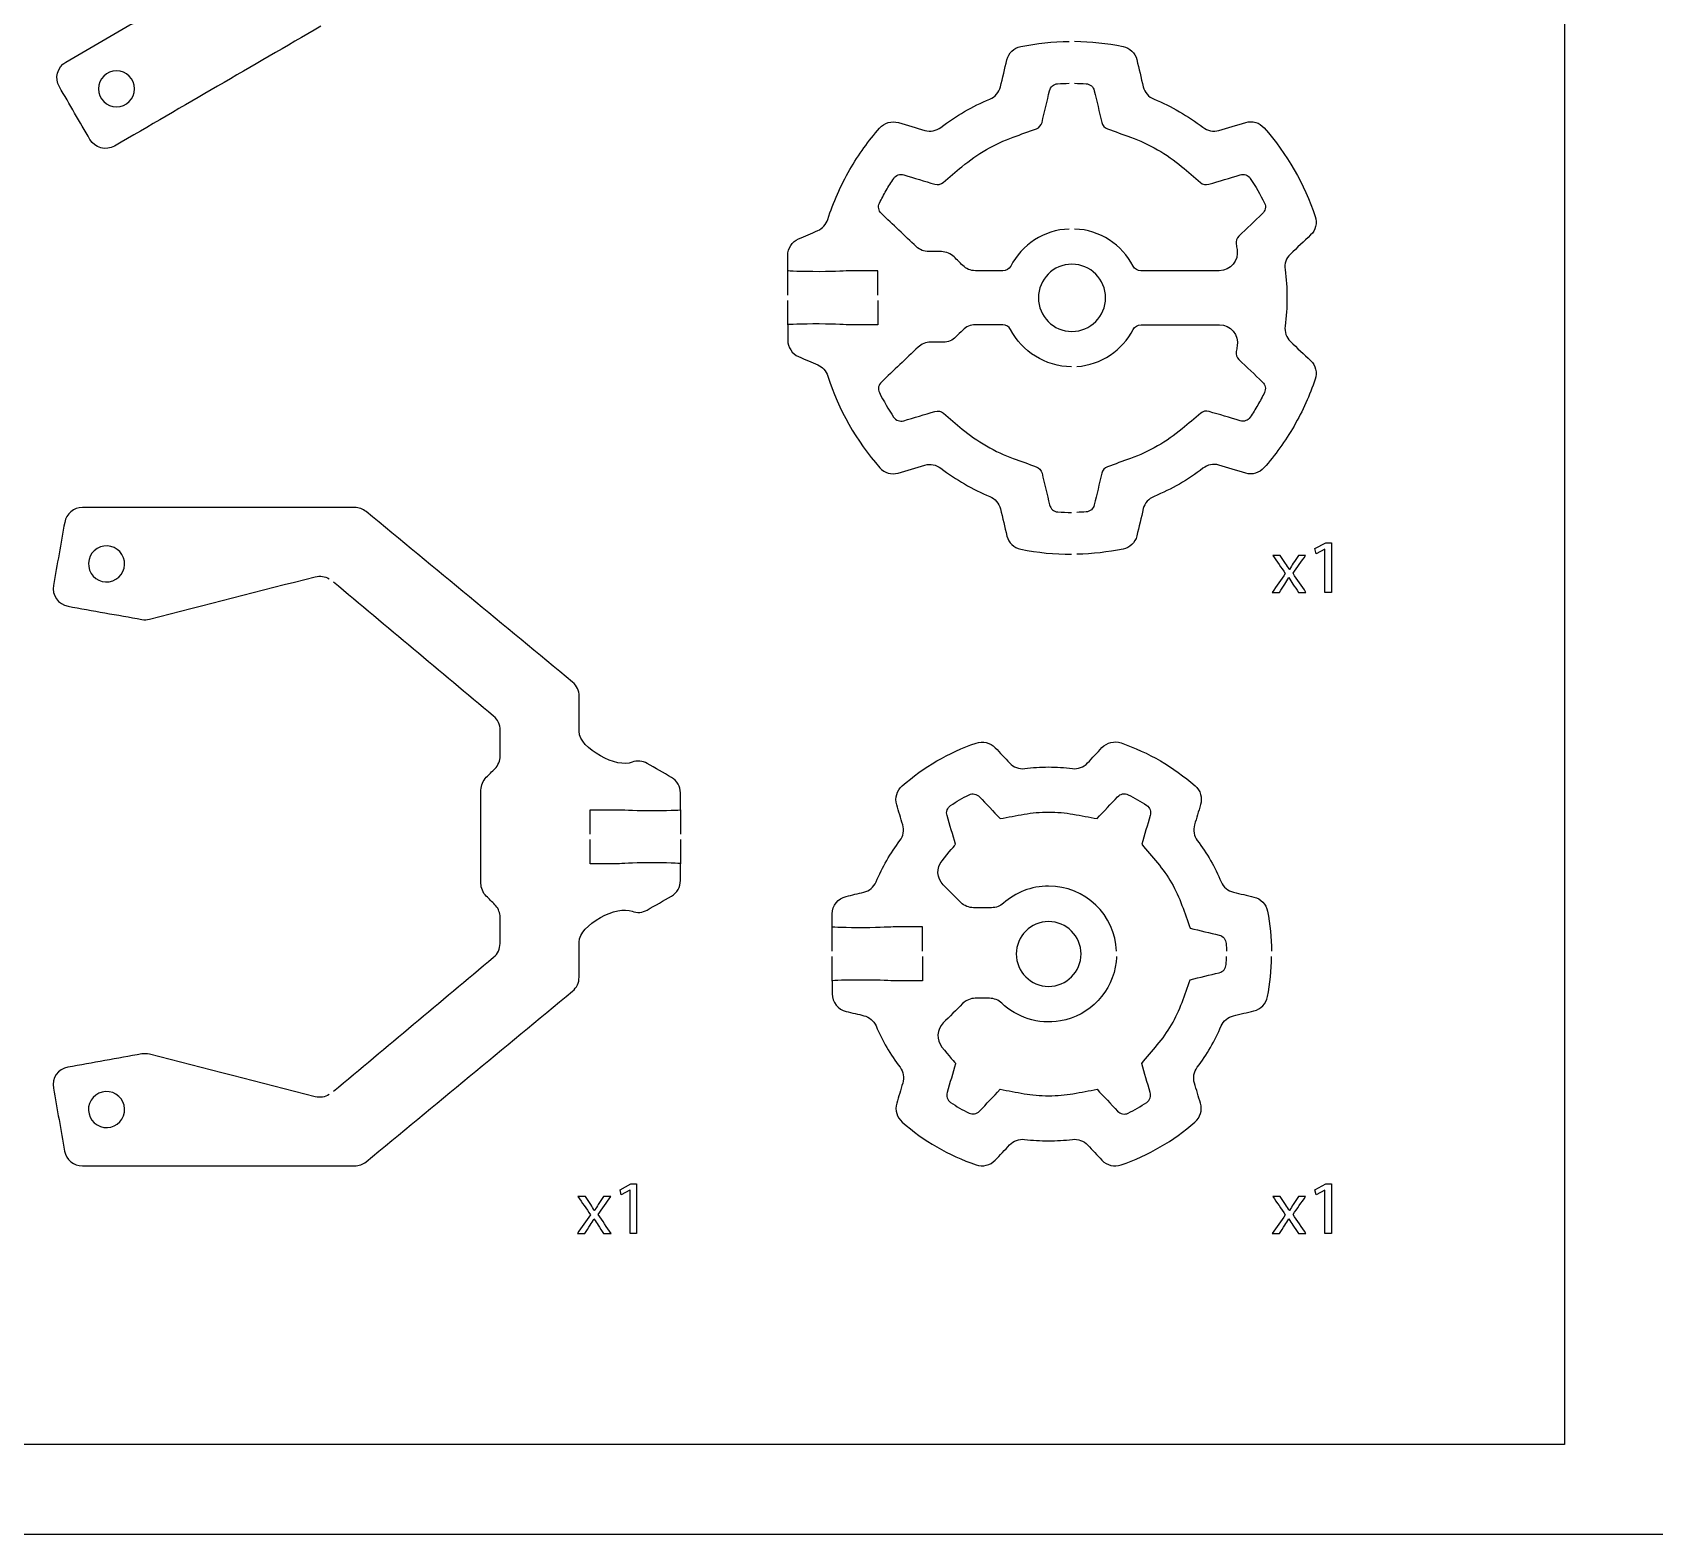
# Model space of a CAD drawing. Extents: x 0 to 465, y 0 to 285.
# Drawn here: x 65.2 to 155.2, y 0.2 to 83.5 of the extents above; entities that cross this region are included whole.
import ezdxf

# ---------------------------------------------------------------- set-up
doc = ezdxf.new("R2010")
doc.units = 0
doc.header["$MEASUREMENT"] = 0
doc.layers.add('DEFAULT', color=18, linetype='CONTINUOUS')

msp = doc.modelspace()

# ---------------------------------------------------------------- linework, layer by layer
at = {"layer": 'DEFAULT', "color": 18}
for points in [[(465.176, 0.176), (0.176, 0.176), (0.176, 285.176), (465.176, 285.176)], [(150.176, 5.176), (5.176, 5.176), (5.176, 140.176), (150.176, 140.176)], [(136.891, 54.843), (136.883, 54.843), (136.405, 54.585), (136.333, 54.869), (136.934, 55.19), (137.251, 55.19), (137.251, 52.44), (136.891, 52.44)], [(98.347, 19.277), (98.338, 19.277), (97.86, 19.019), (97.788, 19.303), (98.389, 19.625), (98.707, 19.625), (98.707, 16.874), (98.347, 16.874)], [(136.891, 19.277), (136.883, 19.277), (136.405, 19.019), (136.333, 19.303), (136.934, 19.625), (137.251, 19.625), (137.251, 16.874), (136.891, 16.874)]]:
    msp.add_lwpolyline(points, close=True, dxfattribs=at)
at = {"layer": 'DEFAULT', "color": 1}
for points in [[(107.093, 68.926), (107.093, 70.277)], [(107.093, 67.279), (107.093, 68.626)], [(101.139, 40.386), (101.139, 39.035)], [(101.139, 38.735), (101.139, 37.388)], [(109.563, 32.533), (109.563, 33.884)], [(109.563, 30.882), (109.563, 32.233)]]:
    msp.add_lwpolyline(points, dxfattribs=at)
for points, knots in [([(81.187, 83.84), (77.375, 81.626), (73.562, 79.411), (69.75, 77.197), (69.274, 76.922), (68.66, 77.084), (68.385, 77.56), (67.819, 78.535), (67.253, 79.51), (66.688, 80.485), (66.409, 80.961), (66.571, 81.575), (67.048, 81.85), (68.233, 82.538), (69.418, 83.226), (70.604, 83.914), (70.755, 84.006), (70.932, 84.052), (71.108, 84.052), (71.869, 84.052), (72.63, 84.052), (73.391, 84.052), (73.694, 84.052), (73.99, 84.119), (74.258, 84.253)], [0, 0, 0, 0, 37.49167, 37.49167, 37.49167, 38.49167, 38.49167, 38.49167, 48.076042, 48.076042, 48.076042, 49.076042, 49.076042, 49.076042, 60.730608, 60.730608, 60.730608, 61.730608, 61.730608, 61.730608, 68.200608, 68.200608, 68.200608, 69.200608, 69.200608, 69.200608, 69.200608]), ([(112.092, 68.926), (112.092, 69.377), (112.092, 69.827), (112.092, 70.277), (111.592, 70.277), (111.092, 70.277), (110.593, 70.277), (110.307, 70.277), (109.809, 70.228), (108.843, 70.228), (107.876, 70.228), (107.093, 70.253), (107.093, 70.277), (107.093, 70.562), (107.093, 70.847), (107.093, 71.131), (107.093, 71.53), (107.329, 71.89), (107.696, 72.048), (108.05, 72.201), (108.404, 72.354), (108.758, 72.507), (109.026, 72.623), (109.224, 72.853), (109.315, 73.131), (109.615, 74.073), (110.025, 75.001), (110.54, 75.89), (111.019, 76.723), (111.577, 77.492), (112.191, 78.19), (112.452, 78.487), (112.857, 78.61), (113.235, 78.497), (113.724, 78.351), (114.213, 78.206), (114.702, 78.06), (115.006, 77.972), (115.334, 78.039), (115.584, 78.233), (116.424, 78.878), (117.338, 79.404), (118.301, 79.802), (118.597, 79.922), (118.819, 80.173), (118.893, 80.483), (119.012, 80.983), (119.131, 81.483), (119.25, 81.983), (119.338, 82.357), (119.638, 82.639), (120.015, 82.713), (120.897, 82.893), (121.8, 82.992), (122.707, 83.002)], [0, 0, 0, 0, 3.83, 3.83, 3.83, 8.08, 8.08, 8.08, 9.08, 9.08, 9.08, 10.08, 10.08, 10.08, 12.5, 12.5, 12.5, 13.5, 13.5, 13.5, 16.778735, 16.778735, 16.778735, 17.778735, 17.778735, 17.778735, 18.778735, 18.778735, 18.778735, 19.778735, 19.778735, 19.778735, 20.778735, 20.778735, 20.778735, 25.11961, 25.11961, 25.11961, 26.11961, 26.11961, 26.11961, 27.11961, 27.11961, 27.11961, 28.11961, 28.11961, 28.11961, 32.487974, 32.487974, 32.487974, 33.487974, 33.487974, 33.487974, 34.487974, 34.487974, 34.487974, 34.487974]), ([(123.007, 83.006), (123.899, 82.999), (124.799, 82.903), (125.691, 82.723), (126.065, 82.646), (126.369, 82.364), (126.457, 81.99), (126.576, 81.488), (126.694, 80.985), (126.813, 80.483), (126.887, 80.169), (127.113, 79.922), (127.413, 79.799), (127.889, 79.601), (128.362, 79.369), (128.821, 79.104), (129.276, 78.839), (129.713, 78.55), (130.122, 78.236), (130.376, 78.039), (130.704, 77.968), (131.011, 78.06), (131.506, 78.209), (132.001, 78.358), (132.496, 78.508), (132.867, 78.617), (133.262, 78.497), (133.516, 78.208), (134.797, 76.762), (135.753, 75.082), (136.349, 73.29), (136.472, 72.927), (136.377, 72.525), (136.098, 72.264), (135.723, 71.91), (135.348, 71.556), (134.973, 71.202), (134.74, 70.979), (134.638, 70.662), (134.68, 70.344), (134.821, 69.307), (134.821, 68.256), (134.684, 67.208), (134.641, 66.891), (134.744, 66.573), (134.977, 66.355), (135.35, 66.001), (135.724, 65.647), (136.098, 65.293), (136.377, 65.028), (136.472, 64.629), (136.349, 64.266), (136.052, 63.377), (135.661, 62.506), (135.178, 61.666), (134.687, 60.827), (134.13, 60.05), (133.509, 59.348), (133.255, 59.063), (132.863, 58.943), (132.496, 59.052), (132.001, 59.2), (131.506, 59.348), (131.011, 59.497), (130.704, 59.588), (130.38, 59.518), (130.126, 59.324), (129.29, 58.678), (128.376, 58.156), (127.413, 57.761), (127.117, 57.641), (126.891, 57.394), (126.817, 57.084), (126.697, 56.579), (126.577, 56.075), (126.457, 55.57), (126.369, 55.196), (126.069, 54.918), (125.695, 54.84), (124.852, 54.671), (123.998, 54.572), (123.134, 54.554)], [0, 0, 0, 0, 1, 1, 1, 2, 2, 2, 6.387824, 6.387824, 6.387824, 7.387824, 7.387824, 7.387824, 8.387824, 8.387824, 8.387824, 9.387824, 9.387824, 9.387824, 10.387824, 10.387824, 10.387824, 14.78521, 14.78521, 14.78521, 15.78521, 15.78521, 15.78521, 16.78521, 16.78521, 16.78521, 17.78521, 17.78521, 17.78521, 22.171119, 22.171119, 22.171119, 23.171119, 23.171119, 23.171119, 24.171119, 24.171119, 24.171119, 25.171119, 25.171119, 25.171119, 29.54976, 29.54976, 29.54976, 30.54976, 30.54976, 30.54976, 31.54976, 31.54976, 31.54976, 32.54976, 32.54976, 32.54976, 33.54976, 33.54976, 33.54976, 37.944268, 37.944268, 37.944268, 38.944268, 38.944268, 38.944268, 39.944268, 39.944268, 39.944268, 40.944268, 40.944268, 40.944268, 45.35386, 45.35386, 45.35386, 46.35386, 46.35386, 46.35386, 47.35386, 47.35386, 47.35386, 47.35386]), ([(69.86, 79.373), (69.31, 79.373), (68.862, 79.821), (68.862, 80.375), (68.862, 80.925), (69.31, 81.373), (69.86, 81.373), (70.414, 81.373), (70.862, 80.925), (70.862, 80.375), (70.862, 79.821), (70.414, 79.373), (69.86, 79.373)], [1, 1, 1, 1, 2, 2, 2, 3, 3, 3, 4, 4, 4, 5, 5, 5, 5]), ([(122.707, 72.595), (121.289, 72.546), (120.075, 71.724), (119.461, 70.535), (119.377, 70.376), (119.204, 70.281), (119.024, 70.281), (118.517, 70.281), (118.01, 70.281), (117.503, 70.281), (117.239, 70.281), (116.985, 70.387), (116.798, 70.574), (116.64, 70.731), (116.483, 70.889), (116.325, 71.047), (116.138, 71.233), (115.884, 71.339), (115.616, 71.339), (115.382, 71.339), (115.148, 71.339), (114.914, 71.339), (114.657, 71.339), (114.41, 71.438), (114.226, 71.614), (113.579, 72.227), (112.933, 72.84), (112.286, 73.452), (112.131, 73.604), (112.085, 73.837), (112.18, 74.031), (112.296, 74.267), (112.42, 74.5), (112.554, 74.73), (112.684, 74.959), (112.826, 75.181), (112.97, 75.4), (113.09, 75.583), (113.319, 75.661), (113.531, 75.597), (114.105, 75.426), (114.679, 75.254), (115.253, 75.082), (115.415, 75.033), (115.591, 75.072), (115.718, 75.181), (116.064, 75.472), (116.41, 75.762), (116.756, 76.052), (117.606, 76.765), (118.565, 77.315), (119.606, 77.693), (120.032, 77.847), (120.457, 78.001), (120.883, 78.155), (121.042, 78.211), (121.158, 78.345), (121.197, 78.511), (121.337, 79.097), (121.477, 79.683), (121.617, 80.268), (121.666, 80.48), (121.846, 80.635), (122.065, 80.653), (122.277, 80.667), (122.492, 80.677), (122.707, 80.677)], [0, 0, 0, 0, 1, 1, 1, 2, 2, 2, 6.31, 6.31, 6.31, 7.31, 7.31, 7.31, 9.205046, 9.205046, 9.205046, 10.205046, 10.205046, 10.205046, 12.195046, 12.195046, 12.195046, 13.195046, 13.195046, 13.195046, 20.770936, 20.770936, 20.770936, 21.770936, 21.770936, 21.770936, 22.770936, 22.770936, 22.770936, 23.770936, 23.770936, 23.770936, 24.770936, 24.770936, 24.770936, 29.864657, 29.864657, 29.864657, 30.864657, 30.864657, 30.864657, 34.704514, 34.704514, 34.704514, 35.704514, 35.704514, 35.704514, 39.554254, 39.554254, 39.554254, 40.554254, 40.554254, 40.554254, 45.674459, 45.674459, 45.674459, 46.674459, 46.674459, 46.674459, 47.674459, 47.674459, 47.674459, 47.674459]), ([(123.007, 80.677), (123.222, 80.677), (123.434, 80.667), (123.649, 80.656), (123.864, 80.642), (124.044, 80.48), (124.097, 80.268), (124.236, 79.681), (124.374, 79.095), (124.513, 78.508), (124.552, 78.342), (124.672, 78.208), (124.831, 78.151), (125.257, 77.997), (125.684, 77.843), (126.111, 77.689), (126.616, 77.509), (127.117, 77.277), (127.603, 76.994), (128.087, 76.716), (128.538, 76.402), (128.944, 76.056), (129.291, 75.762), (129.638, 75.468), (129.985, 75.174), (130.115, 75.065), (130.288, 75.029), (130.45, 75.075), (131.031, 75.249), (131.612, 75.423), (132.193, 75.597), (132.401, 75.661), (132.627, 75.583), (132.75, 75.403), (133.043, 74.962), (133.308, 74.504), (133.541, 74.027), (133.636, 73.833), (133.587, 73.601), (133.431, 73.449), (132.992, 73.035), (132.552, 72.621), (132.112, 72.207), (131.992, 72.091), (131.936, 71.921), (131.964, 71.756), (131.981, 71.657), (131.999, 71.558), (132.017, 71.459), (132.126, 70.845), (131.657, 70.281), (131.032, 70.281), (129.584, 70.281), (128.135, 70.281), (126.686, 70.281), (126.506, 70.281), (126.333, 70.376), (126.252, 70.535), (125.638, 71.724), (124.418, 72.546), (123.007, 72.595)], [0, 0, 0, 0, 1, 1, 1, 2, 2, 2, 7.127621, 7.127621, 7.127621, 8.127621, 8.127621, 8.127621, 11.986766, 11.986766, 11.986766, 12.986766, 12.986766, 12.986766, 13.986766, 13.986766, 13.986766, 17.853613, 17.853613, 17.853613, 18.853613, 18.853613, 18.853613, 24.01055, 24.01055, 24.01055, 25.01055, 25.01055, 25.01055, 26.01055, 26.01055, 26.01055, 27.01055, 27.01055, 27.01055, 32.146501, 32.146501, 32.146501, 33.146501, 33.146501, 33.146501, 33.999789, 33.999789, 33.999789, 34.999789, 34.999789, 34.999789, 47.319789, 47.319789, 47.319789, 48.319789, 48.319789, 48.319789, 49.319789, 49.319789, 49.319789, 49.319789]), ([(120.995, 68.779), (120.995, 69.809), (121.827, 70.642), (122.858, 70.642), (123.884, 70.642), (124.72, 69.809), (124.72, 68.779), (124.72, 67.749), (123.884, 66.916), (122.858, 66.916), (121.827, 66.916), (120.995, 67.749), (120.995, 68.779)], [1, 1, 1, 1, 2, 2, 2, 3, 3, 3, 4, 4, 4, 5, 5, 5, 5]), ([(112.092, 68.626), (112.092, 68.177), (112.092, 67.728), (112.092, 67.279), (111.592, 67.279), (111.092, 67.279), (110.593, 67.279), (110.307, 67.279), (109.809, 67.328), (108.843, 67.328), (107.876, 67.328), (107.093, 67.307), (107.093, 67.279), (107.093, 66.997), (107.093, 66.714), (107.093, 66.432), (107.093, 66.034), (107.329, 65.674), (107.696, 65.515), (108.035, 65.37), (108.448, 65.194), (108.755, 65.063), (109.023, 64.947), (109.22, 64.718), (109.312, 64.439), (109.905, 62.583), (110.878, 60.848), (112.201, 59.355), (112.455, 59.066), (112.847, 58.946), (113.217, 59.056), (113.712, 59.204), (114.207, 59.352), (114.702, 59.5), (115.009, 59.592), (115.337, 59.521), (115.588, 59.324), (116.001, 59.01), (116.438, 58.717), (116.897, 58.452), (117.355, 58.188), (117.824, 57.955), (118.301, 57.757), (118.594, 57.637), (118.819, 57.387), (118.893, 57.077), (119.012, 56.572), (119.131, 56.068), (119.25, 55.563), (119.338, 55.189), (119.641, 54.91), (120.019, 54.833), (120.954, 54.646), (121.896, 54.551), (122.834, 54.551)], [0, 0, 0, 0, 3.82, 3.82, 3.82, 8.07, 8.07, 8.07, 9.07, 9.07, 9.07, 10.07, 10.07, 10.07, 12.47, 12.47, 12.47, 13.47, 13.47, 13.47, 14.47, 14.47, 14.47, 15.47, 15.47, 15.47, 16.47, 16.47, 16.47, 17.47, 17.47, 17.47, 21.864508, 21.864508, 21.864508, 22.864508, 22.864508, 22.864508, 23.864508, 23.864508, 23.864508, 24.864508, 24.864508, 24.864508, 25.864508, 25.864508, 25.864508, 30.271797, 30.271797, 30.271797, 31.271797, 31.271797, 31.271797, 32.271797, 32.271797, 32.271797, 32.271797]), ([(122.834, 64.954), (121.363, 64.965), (120.093, 65.804), (119.458, 67.025), (119.373, 67.184), (119.204, 67.279), (119.02, 67.279), (118.515, 67.279), (118.009, 67.279), (117.503, 67.279), (117.239, 67.279), (116.985, 67.173), (116.798, 66.986), (116.672, 66.861), (116.546, 66.737), (116.42, 66.612), (116.233, 66.425), (115.983, 66.319), (115.718, 66.319), (115.483, 66.318), (115.248, 66.317), (115.013, 66.316), (114.755, 66.316), (114.508, 66.217), (114.325, 66.044), (113.645, 65.397), (112.966, 64.751), (112.286, 64.104), (112.127, 63.956), (112.081, 63.719), (112.176, 63.525), (112.409, 63.053), (112.674, 62.594), (112.967, 62.157), (113.087, 61.977), (113.316, 61.899), (113.524, 61.962), (114.103, 62.134), (114.681, 62.306), (115.26, 62.478), (115.422, 62.527), (115.598, 62.492), (115.725, 62.382), (116.072, 62.088), (116.419, 61.794), (116.766, 61.5), (117.161, 61.165), (117.616, 60.851), (118.114, 60.562), (118.615, 60.273), (119.112, 60.04), (119.595, 59.867), (120.023, 59.714), (120.451, 59.561), (120.88, 59.408), (121.038, 59.352), (121.158, 59.218), (121.197, 59.052), (121.337, 58.464), (121.477, 57.876), (121.617, 57.288), (121.666, 57.073), (121.85, 56.914), (122.068, 56.9), (122.326, 56.886), (122.576, 56.875), (122.834, 56.875)], [0, 0, 0, 0, 1, 1, 1, 2, 2, 2, 6.3, 6.3, 6.3, 7.3, 7.3, 7.3, 8.806154, 8.806154, 8.806154, 9.806154, 9.806154, 9.806154, 11.806179, 11.806179, 11.806179, 12.806179, 12.806179, 12.806179, 20.7848, 20.7848, 20.7848, 21.7848, 21.7848, 21.7848, 22.7848, 22.7848, 22.7848, 23.7848, 23.7848, 23.7848, 28.916857, 28.916857, 28.916857, 29.916857, 29.916857, 29.916857, 33.783703, 33.783703, 33.783703, 34.783703, 34.783703, 34.783703, 35.783703, 35.783703, 35.783703, 39.648881, 39.648881, 39.648881, 40.648881, 40.648881, 40.648881, 45.78854, 45.78854, 45.78854, 46.78854, 46.78854, 46.78854, 47.78854, 47.78854, 47.78854, 47.78854]), ([(123.134, 64.965), (124.492, 65.06), (125.656, 65.875), (126.256, 67.025), (126.337, 67.184), (126.51, 67.279), (126.69, 67.279), (128.14, 67.279), (129.59, 67.279), (131.04, 67.279), (131.66, 67.279), (132.133, 66.718), (132.024, 66.104), (132.006, 65.991), (131.985, 65.885), (131.971, 65.797), (131.943, 65.631), (131.999, 65.462), (132.119, 65.349), (132.556, 64.935), (132.994, 64.521), (133.431, 64.107), (133.587, 63.959), (133.632, 63.723), (133.537, 63.529), (133.421, 63.292), (133.294, 63.06), (133.163, 62.83), (133.029, 62.597), (132.892, 62.375), (132.743, 62.153), (132.623, 61.973), (132.398, 61.895), (132.19, 61.959), (131.615, 62.129), (131.04, 62.3), (130.464, 62.47), (130.302, 62.52), (130.129, 62.485), (129.999, 62.375), (129.654, 62.087), (129.31, 61.799), (128.965, 61.511), (128.111, 60.798), (127.141, 60.241), (126.097, 59.863), (125.675, 59.711), (125.253, 59.558), (124.831, 59.405), (124.672, 59.348), (124.552, 59.214), (124.513, 59.052), (124.374, 58.464), (124.236, 57.876), (124.097, 57.288), (124.044, 57.077), (123.864, 56.918), (123.645, 56.904), (123.476, 56.893), (123.303, 56.882), (123.134, 56.879)], [0, 0, 0, 0, 1, 1, 1, 2, 2, 2, 14.33, 14.33, 14.33, 15.33, 15.33, 15.33, 16.33, 16.33, 16.33, 17.33, 17.33, 17.33, 22.451406, 22.451406, 22.451406, 23.451406, 23.451406, 23.451406, 24.451406, 24.451406, 24.451406, 25.451406, 25.451406, 25.451406, 26.451406, 26.451406, 26.451406, 31.551857, 31.551857, 31.551857, 32.551857, 32.551857, 32.551857, 36.371203, 36.371203, 36.371203, 37.371203, 37.371203, 37.371203, 41.18933, 41.18933, 41.18933, 42.18933, 42.18933, 42.18933, 47.326684, 47.326684, 47.326684, 48.326684, 48.326684, 48.326684, 49.326684, 49.326684, 49.326684, 49.326684]), ([(96.14, 39.035), (96.14, 39.486), (96.14, 39.936), (96.14, 40.386), (96.64, 40.386), (97.14, 40.386), (97.64, 40.386), (97.925, 40.386), (98.423, 40.337), (99.389, 40.337), (100.356, 40.337), (101.139, 40.358), (101.139, 40.386), (101.139, 40.694), (101.139, 41.003), (101.139, 41.311), (101.139, 41.667), (100.949, 41.995), (100.642, 42.175), (100.195, 42.432), (99.748, 42.69), (99.301, 42.947), (99.044, 43.099), (98.733, 43.124), (98.455, 43.018), (98.042, 42.863), (97.357, 42.986), (96.698, 43.371), (96.034, 43.755), (95.523, 44.217), (95.523, 44.733), (95.523, 45.382), (95.523, 46.031), (95.523, 46.68), (95.523, 46.98), (95.389, 47.262), (95.16, 47.452), (91.341, 50.607), (87.523, 53.762), (83.705, 56.917), (83.525, 57.066), (83.303, 57.147), (83.07, 57.147), (78.036, 57.147), (73.002, 57.147), (67.967, 57.147), (67.484, 57.147), (67.068, 56.798), (66.983, 56.321), (66.775, 55.157), (66.567, 53.993), (66.359, 52.829), (66.26, 52.286), (66.623, 51.763), (67.167, 51.668), (68.533, 51.425), (69.9, 51.181), (71.266, 50.938), (71.407, 50.91), (71.552, 50.917), (71.689, 50.952), (74.755, 51.738), (77.821, 52.523), (80.886, 53.309), (81.147, 53.376), (81.426, 53.33), (81.655, 53.192)], [0, 0, 0, 0, 3.83, 3.83, 3.83, 8.08, 8.08, 8.08, 9.08, 9.08, 9.08, 10.08, 10.08, 10.08, 12.7, 12.7, 12.7, 13.7, 13.7, 13.7, 18.085898, 18.085898, 18.085898, 19.085898, 19.085898, 19.085898, 20.085898, 20.085898, 20.085898, 21.085898, 21.085898, 21.085898, 26.605898, 26.605898, 26.605898, 27.605898, 27.605898, 27.605898, 69.726555, 69.726555, 69.726555, 70.726555, 70.726555, 70.726555, 113.536555, 113.536555, 113.536555, 114.536555, 114.536555, 114.536555, 124.593538, 124.593538, 124.593538, 125.593538, 125.593538, 125.593538, 137.396474, 137.396474, 137.396474, 138.396474, 138.396474, 138.396474, 165.308689, 165.308689, 165.308689, 166.308689, 166.308689, 166.308689, 166.308689]), ([(69.646, 53.079), (69.127, 52.888), (68.552, 53.156), (68.365, 53.675), (68.175, 54.193), (68.443, 54.768), (68.961, 54.959), (69.48, 55.145), (70.055, 54.877), (70.242, 54.359), (70.432, 53.84), (70.164, 53.266), (69.646, 53.079)], [1, 1, 1, 1, 2, 2, 2, 3, 3, 3, 4, 4, 4, 5, 5, 5, 5]), ([(81.888, 24.762), (84.85, 27.241), (87.812, 29.719), (90.775, 32.198), (91.004, 32.389), (91.134, 32.668), (91.134, 32.964), (91.134, 33.479), (91.134, 33.994), (91.134, 34.509), (91.11, 34.738), (91.007, 34.954), (90.845, 35.116), (90.686, 35.275), (90.528, 35.433), (90.369, 35.592), (90.178, 35.779), (90.076, 36.033), (90.076, 36.298), (90.076, 38.023), (90.076, 39.748), (90.076, 41.473), (90.076, 41.741), (90.182, 41.995), (90.372, 42.185), (90.529, 42.341), (90.685, 42.496), (90.842, 42.651), (91.032, 42.838), (91.138, 43.092), (91.138, 43.36), (91.138, 43.841), (91.138, 44.322), (91.138, 44.803), (91.138, 45.099), (91.004, 45.382), (90.778, 45.572), (87.816, 48.051), (84.854, 50.53), (81.892, 53.009)], [0, 0, 0, 0, 32.846651, 32.846651, 32.846651, 33.846651, 33.846651, 33.846651, 38.226651, 38.226651, 38.226651, 39.226651, 39.226651, 39.226651, 41.13584, 41.13584, 41.13584, 42.13584, 42.13584, 42.13584, 56.80584, 56.80584, 56.80584, 57.80584, 57.80584, 57.80584, 59.679686, 59.679686, 59.679686, 60.679686, 60.679686, 60.679686, 64.769686, 64.769686, 64.769686, 65.769686, 65.769686, 65.769686, 98.616337, 98.616337, 98.616337, 98.616337]), ([(114.562, 32.533), (114.562, 32.983), (114.562, 33.434), (114.562, 33.884), (114.062, 33.884), (113.562, 33.884), (113.062, 33.884), (112.777, 33.884), (112.279, 33.835), (111.313, 33.835), (110.346, 33.835), (109.563, 33.86), (109.563, 33.884), (109.563, 34.124), (109.563, 34.364), (109.563, 34.604), (109.563, 35.066), (109.88, 35.468), (110.332, 35.574), (110.658, 35.652), (110.983, 35.729), (111.309, 35.807), (111.613, 35.881), (111.87, 36.089), (111.99, 36.378), (112.336, 37.2), (112.78, 37.969), (113.316, 38.671), (113.507, 38.918), (113.56, 39.25), (113.468, 39.55), (113.358, 39.92), (113.247, 40.291), (113.137, 40.661), (113.024, 41.039), (113.144, 41.448), (113.44, 41.709), (114.629, 42.742), (116.015, 43.557), (117.539, 44.083), (117.913, 44.21), (118.329, 44.111), (118.601, 43.822), (118.868, 43.54), (119.135, 43.258), (119.402, 42.975), (119.617, 42.746), (119.927, 42.626), (120.238, 42.668), (120.672, 42.725), (121.116, 42.753), (121.564, 42.753), (122.009, 42.753), (122.453, 42.725), (122.884, 42.668), (123.194, 42.626), (123.508, 42.746), (123.723, 42.975), (123.99, 43.259), (124.257, 43.542), (124.524, 43.826), (124.796, 44.115), (125.212, 44.214), (125.586, 44.087), (127.11, 43.561), (128.5, 42.75), (129.685, 41.712), (129.985, 41.451), (130.105, 41.046), (129.992, 40.665), (129.881, 40.293), (129.769, 39.921), (129.657, 39.55), (129.569, 39.25), (129.622, 38.918), (129.812, 38.671), (130.349, 37.973), (130.793, 37.2), (131.135, 36.378), (131.255, 36.089), (131.513, 35.881), (131.82, 35.807), (132.197, 35.718), (132.575, 35.628), (132.952, 35.539), (133.337, 35.447), (133.629, 35.137), (133.703, 34.752), (133.845, 34.029), (133.922, 33.288), (133.933, 32.533)], [0, 0, 0, 0, 3.83, 3.83, 3.83, 8.08, 8.08, 8.08, 9.08, 9.08, 9.08, 10.08, 10.08, 10.08, 12.12, 12.12, 12.12, 13.12, 13.12, 13.12, 15.967543, 15.967543, 15.967543, 16.967543, 16.967543, 16.967543, 17.967543, 17.967543, 17.967543, 18.967543, 18.967543, 18.967543, 22.254806, 22.254806, 22.254806, 23.254806, 23.254806, 23.254806, 24.254806, 24.254806, 24.254806, 25.254806, 25.254806, 25.254806, 28.558274, 28.558274, 28.558274, 29.558274, 29.558274, 29.558274, 30.558274, 30.558274, 30.558274, 31.558274, 31.558274, 31.558274, 32.558274, 32.558274, 32.558274, 35.869014, 35.869014, 35.869014, 36.869014, 36.869014, 36.869014, 37.869014, 37.869014, 37.869014, 38.869014, 38.869014, 38.869014, 42.168726, 42.168726, 42.168726, 43.168726, 43.168726, 43.168726, 44.168726, 44.168726, 44.168726, 45.168726, 45.168726, 45.168726, 48.467468, 48.467468, 48.467468, 49.467468, 49.467468, 49.467468, 50.467468, 50.467468, 50.467468, 50.467468]), ([(125.332, 32.533), (125.251, 34.547), (123.589, 36.149), (121.561, 36.149), (120.605, 36.149), (119.726, 35.789), (119.063, 35.197), (118.883, 35.034), (118.647, 34.946), (118.403, 34.946), (118.068, 34.946), (117.733, 34.946), (117.398, 34.946), (117.137, 34.946), (116.883, 35.048), (116.696, 35.235), (116.369, 35.562), (116.042, 35.889), (115.715, 36.216), (115.352, 36.579), (115.324, 37.158), (115.652, 37.557), (116.012, 37.994), (116.403, 38.47), (116.403, 38.47), (116.244, 38.998), (116.086, 39.526), (115.927, 40.054), (115.863, 40.266), (115.941, 40.495), (116.121, 40.615), (116.453, 40.834), (116.795, 41.032), (117.148, 41.211), (117.342, 41.307), (117.582, 41.261), (117.73, 41.102), (118.111, 40.699), (118.492, 40.295), (118.873, 39.892), (119.317, 39.973), (119.762, 40.054), (120.206, 40.135), (120.644, 40.213), (121.099, 40.252), (121.564, 40.252), (122.03, 40.252), (122.485, 40.213), (122.916, 40.135), (123.361, 40.054), (123.807, 39.973), (124.253, 39.892), (124.632, 40.297), (125.012, 40.701), (125.392, 41.106), (125.544, 41.264), (125.78, 41.314), (125.978, 41.215), (126.33, 41.039), (126.673, 40.841), (127.004, 40.622), (127.188, 40.499), (127.265, 40.27), (127.202, 40.061), (127.043, 39.53), (126.884, 38.998), (126.726, 38.467), (127.017, 38.122), (127.309, 37.778), (127.6, 37.433), (128.19, 36.738), (128.645, 35.948), (128.962, 35.077), (129.115, 34.654), (129.268, 34.232), (129.421, 33.81), (129.957, 33.682), (130.493, 33.554), (131.029, 33.426), (131.248, 33.373), (131.403, 33.182), (131.414, 32.96), (131.421, 32.815), (131.428, 32.674), (131.428, 32.533)], [0, 0, 0, 0, 1, 1, 1, 2, 2, 2, 3, 3, 3, 5.85, 5.85, 5.85, 6.85, 6.85, 6.85, 10.781514, 10.781514, 10.781514, 11.781514, 11.781514, 11.781514, 12.781514, 12.781514, 12.781514, 17.470074, 17.470074, 17.470074, 18.470074, 18.470074, 18.470074, 19.470074, 19.470074, 19.470074, 20.470074, 20.470074, 20.470074, 25.18839, 25.18839, 25.18839, 29.03085, 29.03085, 29.03085, 30.03085, 30.03085, 30.03085, 31.03085, 31.03085, 31.03085, 34.883148, 34.883148, 34.883148, 39.601887, 39.601887, 39.601887, 40.601887, 40.601887, 40.601887, 41.601887, 41.601887, 41.601887, 42.601887, 42.601887, 42.601887, 47.319185, 47.319185, 47.319185, 51.157844, 51.157844, 51.157844, 52.157844, 52.157844, 52.157844, 55.975971, 55.975971, 55.975971, 60.664436, 60.664436, 60.664436, 61.664436, 61.664436, 61.664436, 62.664436, 62.664436, 62.664436, 62.664436]), ([(81.648, 24.578), (81.422, 24.434), (81.144, 24.395), (80.883, 24.462), (77.817, 25.246), (74.751, 26.031), (71.686, 26.815), (71.548, 26.854), (71.404, 26.857), (71.262, 26.833), (69.896, 26.589), (68.53, 26.346), (67.163, 26.102), (66.62, 26.004), (66.256, 25.485), (66.355, 24.942), (66.563, 23.776), (66.772, 22.611), (66.98, 21.446), (67.064, 20.969), (67.481, 20.624), (67.964, 20.624), (72.998, 20.624), (78.032, 20.624), (83.066, 20.624), (83.299, 20.624), (83.521, 20.705), (83.701, 20.853), (87.52, 24.008), (91.338, 27.163), (95.156, 30.318), (95.385, 30.509), (95.519, 30.791), (95.519, 31.087), (95.519, 31.737), (95.519, 32.388), (95.519, 33.038), (95.519, 33.553), (96.034, 34.008), (96.698, 34.396), (97.357, 34.781), (98.045, 34.904), (98.455, 34.749), (98.733, 34.643), (99.044, 34.668), (99.301, 34.819), (99.748, 35.078), (100.195, 35.337), (100.642, 35.596), (100.949, 35.776), (101.139, 36.104), (101.139, 36.46), (101.139, 36.769), (101.139, 37.078), (101.139, 37.388), (101.139, 37.412), (100.356, 37.437), (99.389, 37.437), (98.423, 37.437), (97.925, 37.388), (97.64, 37.388), (97.14, 37.388), (96.64, 37.388), (96.14, 37.388), (96.14, 37.837), (96.14, 38.286), (96.14, 38.735)], [0, 0, 0, 0, 1, 1, 1, 27.909734, 27.909734, 27.909734, 28.909734, 28.909734, 28.909734, 40.71267, 40.71267, 40.71267, 41.71267, 41.71267, 41.71267, 51.779497, 51.779497, 51.779497, 52.779497, 52.779497, 52.779497, 95.589497, 95.589497, 95.589497, 96.589497, 96.589497, 96.589497, 138.710155, 138.710155, 138.710155, 139.710155, 139.710155, 139.710155, 145.240155, 145.240155, 145.240155, 146.240155, 146.240155, 146.240155, 147.240155, 147.240155, 147.240155, 148.240155, 148.240155, 148.240155, 152.631054, 152.631054, 152.631054, 153.631054, 153.631054, 153.631054, 156.261054, 156.261054, 156.261054, 157.261054, 157.261054, 157.261054, 158.261054, 158.261054, 158.261054, 162.511054, 162.511054, 162.511054, 166.331054, 166.331054, 166.331054, 166.331054]), ([(119.767, 32.38), (119.767, 33.375), (120.571, 34.179), (121.562, 34.179), (122.557, 34.179), (123.361, 33.375), (123.361, 32.38), (123.361, 31.389), (122.557, 30.584), (121.562, 30.584), (120.571, 30.584), (119.767, 31.389), (119.767, 32.38)], [1, 1, 1, 1, 2, 2, 2, 3, 3, 3, 4, 4, 4, 5, 5, 5, 5]), ([(114.562, 32.233), (114.562, 31.784), (114.562, 31.335), (114.562, 30.886), (114.062, 30.886), (113.562, 30.886), (113.062, 30.886), (112.777, 30.886), (112.279, 30.935), (111.313, 30.935), (110.346, 30.935), (109.563, 30.914), (109.563, 30.886), (109.563, 30.646), (109.563, 30.406), (109.563, 30.166), (109.563, 29.704), (109.877, 29.305), (110.328, 29.196), (110.653, 29.118), (111.023, 29.03), (111.313, 28.959), (111.616, 28.885), (111.87, 28.677), (111.99, 28.391), (112.336, 27.57), (112.784, 26.797), (113.32, 26.098), (113.51, 25.848), (113.563, 25.52), (113.472, 25.216), (113.36, 24.844), (113.248, 24.471), (113.137, 24.098), (113.024, 23.721), (113.144, 23.311), (113.443, 23.05), (114.629, 22.017), (116.015, 21.209), (117.539, 20.687), (117.913, 20.556), (118.329, 20.655), (118.601, 20.944), (118.868, 21.227), (119.135, 21.509), (119.402, 21.791), (119.617, 22.017), (119.924, 22.137), (120.234, 22.098), (120.672, 22.041), (121.113, 22.017), (121.564, 22.017), (122.012, 22.017), (122.453, 22.041), (122.887, 22.098), (123.198, 22.137), (123.508, 22.017), (123.723, 21.791), (123.989, 21.508), (124.255, 21.224), (124.521, 20.941), (124.796, 20.652), (125.212, 20.549), (125.586, 20.68), (127.107, 21.205), (128.496, 22.017), (129.682, 23.05), (129.982, 23.311), (130.102, 23.721), (129.989, 24.098), (129.877, 24.472), (129.765, 24.846), (129.654, 25.22), (129.565, 25.52), (129.618, 25.848), (129.809, 26.098), (130.341, 26.797), (130.79, 27.566), (131.135, 28.388), (131.255, 28.674), (131.513, 28.882), (131.816, 28.956), (132.195, 29.045), (132.573, 29.135), (132.952, 29.224), (133.337, 29.316), (133.629, 29.626), (133.703, 30.014), (133.845, 30.73), (133.922, 31.475), (133.933, 32.233)], [0, 0, 0, 0, 3.82, 3.82, 3.82, 8.07, 8.07, 8.07, 9.07, 9.07, 9.07, 10.07, 10.07, 10.07, 12.11, 12.11, 12.11, 13.11, 13.11, 13.11, 14.11, 14.11, 14.11, 15.11, 15.11, 15.11, 16.11, 16.11, 16.11, 17.11, 17.11, 17.11, 20.41929, 20.41929, 20.41929, 21.41929, 21.41929, 21.41929, 22.41929, 22.41929, 22.41929, 23.41929, 23.41929, 23.41929, 26.722758, 26.722758, 26.722758, 27.722758, 27.722758, 27.722758, 28.722758, 28.722758, 28.722758, 29.722758, 29.722758, 29.722758, 30.722758, 30.722758, 30.722758, 34.026649, 34.026649, 34.026649, 35.026649, 35.026649, 35.026649, 36.026649, 36.026649, 36.026649, 37.026649, 37.026649, 37.026649, 40.34552, 40.34552, 40.34552, 41.34552, 41.34552, 41.34552, 42.34552, 42.34552, 42.34552, 43.34552, 43.34552, 43.34552, 46.653994, 46.653994, 46.653994, 47.653994, 47.653994, 47.653994, 48.653994, 48.653994, 48.653994, 48.653994]), ([(125.332, 32.233), (125.329, 32.142), (125.321, 32.046), (125.311, 31.951), (125.127, 30.307), (123.85, 28.945), (122.217, 28.667), (120.958, 28.455), (119.786, 28.871), (118.968, 29.651), (118.784, 29.827), (118.541, 29.923), (118.287, 29.923), (118.024, 29.923), (117.76, 29.923), (117.497, 29.923), (117.236, 29.923), (116.982, 29.817), (116.795, 29.63), (116.435, 29.271), (116.075, 28.912), (115.715, 28.554), (115.355, 28.19), (115.324, 27.612), (115.648, 27.213), (116.008, 26.772), (116.407, 26.296), (116.407, 26.296), (116.248, 25.766), (116.089, 25.235), (115.931, 24.705), (115.867, 24.497), (115.945, 24.268), (116.125, 24.148), (116.453, 23.929), (116.795, 23.731), (117.148, 23.555), (117.342, 23.46), (117.578, 23.506), (117.73, 23.664), (118.112, 24.068), (118.494, 24.471), (118.876, 24.874), (119.32, 24.793), (119.763, 24.712), (120.206, 24.631), (120.63, 24.557), (121.085, 24.518), (121.564, 24.518), (122.044, 24.518), (122.496, 24.557), (122.916, 24.631), (123.361, 24.712), (123.807, 24.793), (124.253, 24.874), (124.632, 24.47), (125.012, 24.065), (125.392, 23.661), (125.544, 23.502), (125.78, 23.456), (125.978, 23.551), (126.33, 23.731), (126.673, 23.929), (127.004, 24.148), (127.184, 24.268), (127.262, 24.497), (127.198, 24.705), (127.041, 25.236), (126.883, 25.768), (126.726, 26.3), (127.015, 26.644), (127.304, 26.989), (127.593, 27.333), (128.186, 28.035), (128.648, 28.832), (128.966, 29.697), (129.119, 30.117), (129.271, 30.536), (129.424, 30.956), (129.959, 31.084), (130.494, 31.213), (131.029, 31.341), (131.248, 31.39), (131.403, 31.581), (131.414, 31.803), (131.421, 31.944), (131.428, 32.089), (131.428, 32.233)], [0, 0, 0, 0, 1, 1, 1, 2, 2, 2, 3, 3, 3, 4, 4, 4, 6.24, 6.24, 6.24, 7.24, 7.24, 7.24, 11.560428, 11.560428, 11.560428, 12.560428, 12.560428, 12.560428, 13.560428, 13.560428, 13.560428, 18.268145, 18.268145, 18.268145, 19.268145, 19.268145, 19.268145, 20.268145, 20.268145, 20.268145, 21.268145, 21.268145, 21.268145, 25.993333, 25.993333, 25.993333, 29.825956, 29.825956, 29.825956, 30.825956, 30.825956, 30.825956, 31.825956, 31.825956, 31.825956, 35.678254, 35.678254, 35.678254, 40.396993, 40.396993, 40.396993, 41.396993, 41.396993, 41.396993, 42.396993, 42.396993, 42.396993, 43.396993, 43.396993, 43.396993, 48.111439, 48.111439, 48.111439, 51.937207, 51.937207, 51.937207, 52.937207, 52.937207, 52.937207, 56.736536, 56.736536, 56.736536, 61.415275, 61.415275, 61.415275, 62.415275, 62.415275, 62.415275, 63.415275, 63.415275, 63.415275, 63.415275]), ([(70.242, 23.406), (70.051, 22.888), (69.48, 22.62), (68.961, 22.81), (68.443, 22.997), (68.175, 23.572), (68.362, 24.09), (68.552, 24.609), (69.124, 24.877), (69.646, 24.691), (70.164, 24.5), (70.432, 23.925), (70.242, 23.406)], [1, 1, 1, 1, 2, 2, 2, 3, 3, 3, 4, 4, 4, 5, 5, 5, 5])]:
    msp.add_open_spline(points, degree=3, knots=knots, dxfattribs=at)
at = {"layer": 'DEFAULT', "color": 18}
for points, knots in [([(134.415, 54.488), (134.512, 54.341), (134.61, 54.195), (134.707, 54.048), (134.783, 53.934), (134.847, 53.828), (134.915, 53.714), (134.919, 53.714), (134.923, 53.714), (134.927, 53.714), (134.995, 53.836), (135.063, 53.942), (135.13, 54.052), (135.226, 54.197), (135.322, 54.343), (135.418, 54.488), (135.552, 54.488), (135.686, 54.488), (135.82, 54.488), (135.587, 54.158), (135.355, 53.828), (135.122, 53.498), (135.362, 53.145), (135.602, 52.793), (135.841, 52.44), (135.7, 52.44), (135.559, 52.44), (135.418, 52.44), (135.318, 52.594), (135.218, 52.747), (135.118, 52.901), (135.037, 53.02), (134.97, 53.134), (134.889, 53.257), (134.821, 53.134), (134.749, 53.024), (134.673, 52.901), (134.575, 52.747), (134.476, 52.594), (134.377, 52.44), (134.24, 52.44), (134.103, 52.44), (133.966, 52.44), (134.209, 52.788), (134.452, 53.137), (134.694, 53.485), (134.463, 53.82), (134.232, 54.154), (134, 54.488), (134.139, 54.488), (134.277, 54.488), (134.415, 54.488)], [0, 0, 0, 0, 1.496861, 1.496861, 1.496861, 2.496861, 2.496861, 2.496861, 2.531861, 2.531861, 2.531861, 3.531861, 3.531861, 3.531861, 5.012091, 5.012091, 5.012091, 6.151091, 6.151091, 6.151091, 9.584183, 9.584183, 9.584183, 13.210686, 13.210686, 13.210686, 14.410686, 14.410686, 14.410686, 15.970317, 15.970317, 15.970317, 16.993317, 16.993317, 16.993317, 17.993317, 17.993317, 17.993317, 19.546433, 19.546433, 19.546433, 20.711433, 20.711433, 20.711433, 24.322453, 24.322453, 24.322453, 27.77876, 27.77876, 27.77876, 28.95376, 28.95376, 28.95376, 28.95376]), ([(95.871, 18.922), (95.968, 18.775), (96.065, 18.629), (96.162, 18.482), (96.239, 18.368), (96.302, 18.262), (96.369, 18.148), (96.374, 18.148), (96.378, 18.148), (96.382, 18.148), (96.45, 18.271), (96.518, 18.376), (96.585, 18.486), (96.681, 18.632), (96.777, 18.777), (96.873, 18.922), (97.007, 18.922), (97.141, 18.922), (97.275, 18.922), (97.042, 18.592), (96.81, 18.262), (96.577, 17.932), (96.817, 17.58), (97.056, 17.227), (97.296, 16.874), (97.155, 16.874), (97.014, 16.874), (96.873, 16.874), (96.773, 17.028), (96.673, 17.182), (96.573, 17.335), (96.493, 17.454), (96.424, 17.568), (96.344, 17.691), (96.276, 17.568), (96.205, 17.458), (96.128, 17.335), (96.03, 17.182), (95.931, 17.028), (95.832, 16.874), (95.696, 16.874), (95.559, 16.874), (95.422, 16.874), (95.664, 17.223), (95.907, 17.571), (96.15, 17.92), (95.918, 18.254), (95.687, 18.588), (95.456, 18.922), (95.594, 18.922), (95.732, 18.922), (95.871, 18.922)], [1.176, 1.176, 1.176, 1.176, 2.672308, 2.672308, 2.672308, 3.672308, 3.672308, 3.672308, 3.709308, 3.709308, 3.709308, 4.709308, 4.709308, 4.709308, 6.189538, 6.189538, 6.189538, 7.329538, 7.329538, 7.329538, 10.763783, 10.763783, 10.763783, 14.390286, 14.390286, 14.390286, 15.589286, 15.589286, 15.589286, 17.149463, 17.149463, 17.149463, 18.173463, 18.173463, 18.173463, 19.173463, 19.173463, 19.173463, 20.726039, 20.726039, 20.726039, 21.890039, 21.890039, 21.890039, 25.500487, 25.500487, 25.500487, 28.956794, 28.956794, 28.956794, 30.132794, 30.132794, 30.132794, 30.132794]), ([(134.415, 18.922), (134.512, 18.775), (134.61, 18.629), (134.707, 18.482), (134.783, 18.368), (134.847, 18.262), (134.915, 18.148), (134.919, 18.148), (134.923, 18.148), (134.927, 18.148), (134.995, 18.271), (135.063, 18.376), (135.13, 18.486), (135.226, 18.632), (135.322, 18.777), (135.418, 18.922), (135.552, 18.922), (135.686, 18.922), (135.82, 18.922), (135.587, 18.592), (135.355, 18.262), (135.122, 17.932), (135.362, 17.58), (135.602, 17.227), (135.841, 16.874), (135.7, 16.874), (135.559, 16.874), (135.418, 16.874), (135.318, 17.028), (135.218, 17.182), (135.118, 17.335), (135.037, 17.454), (134.97, 17.568), (134.889, 17.691), (134.821, 17.568), (134.749, 17.458), (134.673, 17.335), (134.575, 17.182), (134.476, 17.028), (134.377, 16.874), (134.24, 16.874), (134.103, 16.874), (133.966, 16.874), (134.209, 17.223), (134.452, 17.571), (134.694, 17.92), (134.463, 18.254), (134.232, 18.588), (134, 18.922), (134.139, 18.922), (134.277, 18.922), (134.415, 18.922)], [0, 0, 0, 0, 1.496861, 1.496861, 1.496861, 2.496861, 2.496861, 2.496861, 2.531861, 2.531861, 2.531861, 3.531861, 3.531861, 3.531861, 5.012091, 5.012091, 5.012091, 6.151091, 6.151091, 6.151091, 9.584183, 9.584183, 9.584183, 13.210686, 13.210686, 13.210686, 14.410686, 14.410686, 14.410686, 15.970317, 15.970317, 15.970317, 16.993317, 16.993317, 16.993317, 17.993317, 17.993317, 17.993317, 19.546433, 19.546433, 19.546433, 20.711433, 20.711433, 20.711433, 24.322453, 24.322453, 24.322453, 27.77876, 27.77876, 27.77876, 28.95376, 28.95376, 28.95376, 28.95376])]:
    msp.add_open_spline(points, degree=3, knots=knots, dxfattribs=at)

doc.saveas('drawing.dxf')
